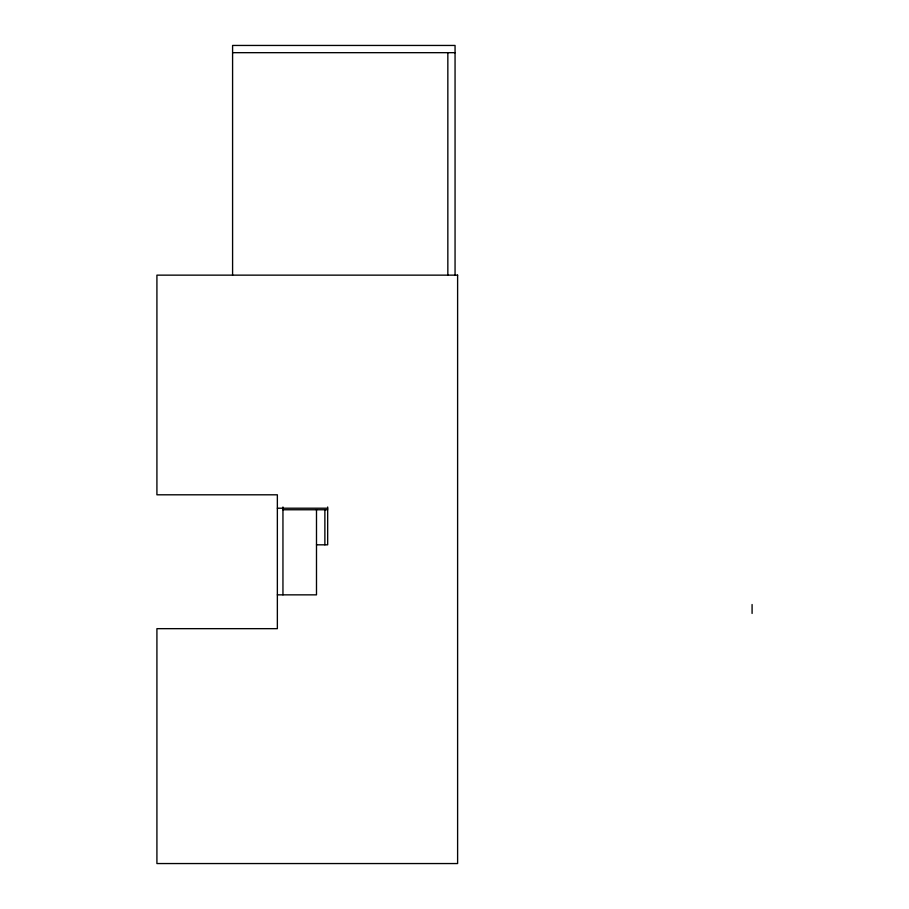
<?xml version="1.0" encoding="UTF-8"?>
<svg xmlns="http://www.w3.org/2000/svg" width="909" height="909" viewBox="0 0 909 909"><rect width="100%" height="100%" fill="white"/><g stroke="black" fill="none" stroke-linecap="round" stroke-linejoin="round"><path stroke-width="1.36" d="M232.59 52.677L455.057 52.677M277.359 508.211L327.672 508.211M282.949 509.756L327.672 509.756M316.491 544.821L327.672 544.821L327.672 506.995M277.359 594.85L316.491 594.85L316.491 509.756M752.084 604.519L752.084 613.45M455.057 275.143L455.057 45.45L232.59 45.45L232.59 275.143M447.842 52.677L447.842 275.143M324.877 509.756L324.877 544.821M282.949 506.995L282.949 594.85M457.613 275.143L156.916 275.143L156.916 494.803L277.359 494.803L277.359 628.664L156.916 628.664L156.916 863.55L457.613 863.55L457.613 275.143"/></g></svg>
